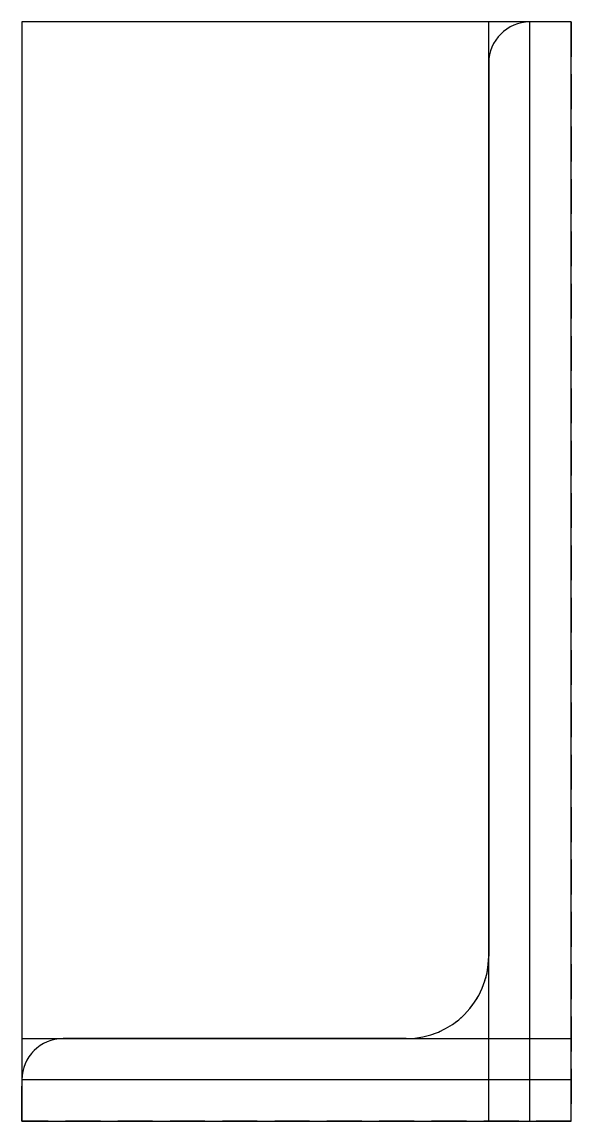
# Model space of a CAD drawing. Extents: x -100 to 0, y 0 to 200.
import ezdxf

# ---------------------------------------------------------------- set-up
doc = ezdxf.new("R2010")
doc.units = 0
doc.linetypes.add('HIDDEN', pattern=[9.525, 6.35, -3.175])
doc.layers.get('0').update_dxf_attribs({"linetype": 'CONTINUOUS'})

msp = doc.modelspace()

# ---------------------------------------------------------------- linework, layer by layer
at = {"linetype": 'CONTINUOUS'}
for p, q in [((0, 200), (-100, 200)), ((-100, 200), (-100, 0)), ((-15, 0), (-15, 200)), ((-7.5, 0), (-7.5, 200)), ((0, 200), (-7.5, 200)), ((0, 0), (0, 200)), ((0, 0), (0, 200)), ((-15, 192.5), (-15, 30)), ((-100, 15), (0, 15)), ((-30, 15), (-92.5, 15)), ((0, 7.5), (-100, 7.5)), ((-100, 7.5), (-100, 0)), ((-100, 0), (0, 0)), ((-100, 0), (0, 0))]:
    msp.add_line(p, q, dxfattribs=at)
at = {"linetype": 'HIDDEN'}
for p, q in [((0, 200), (-7.5, 200)), ((0, 200), (0, 0)), ((-15, 30), (-15, 192.5)), ((-92.5, 15), (-30, 15)), ((-100, 0), (-100, 7.5)), ((0, 0), (-100, 0))]:
    msp.add_line(p, q, dxfattribs=at)
at = {"linetype": 'CONTINUOUS'}
for centre, radius, start, end in [((-7.5, 192.5), 7.5, 90, 180), ((-30, 30), 15, 270, 0), ((-92.5, 7.5), 7.5, 90, 180)]:
    msp.add_arc(centre, radius, start, end, dxfattribs=at)
at = {"linetype": 'HIDDEN'}
for centre, radius, start, end in [((-7.5, 192.5), 7.5, 90, 180), ((-30, 30), 15, 270, 0), ((-92.5, 7.5), 7.5, 90, 180)]:
    msp.add_arc(centre, radius, start, end, dxfattribs=at)

doc.saveas('drawing.dxf')
